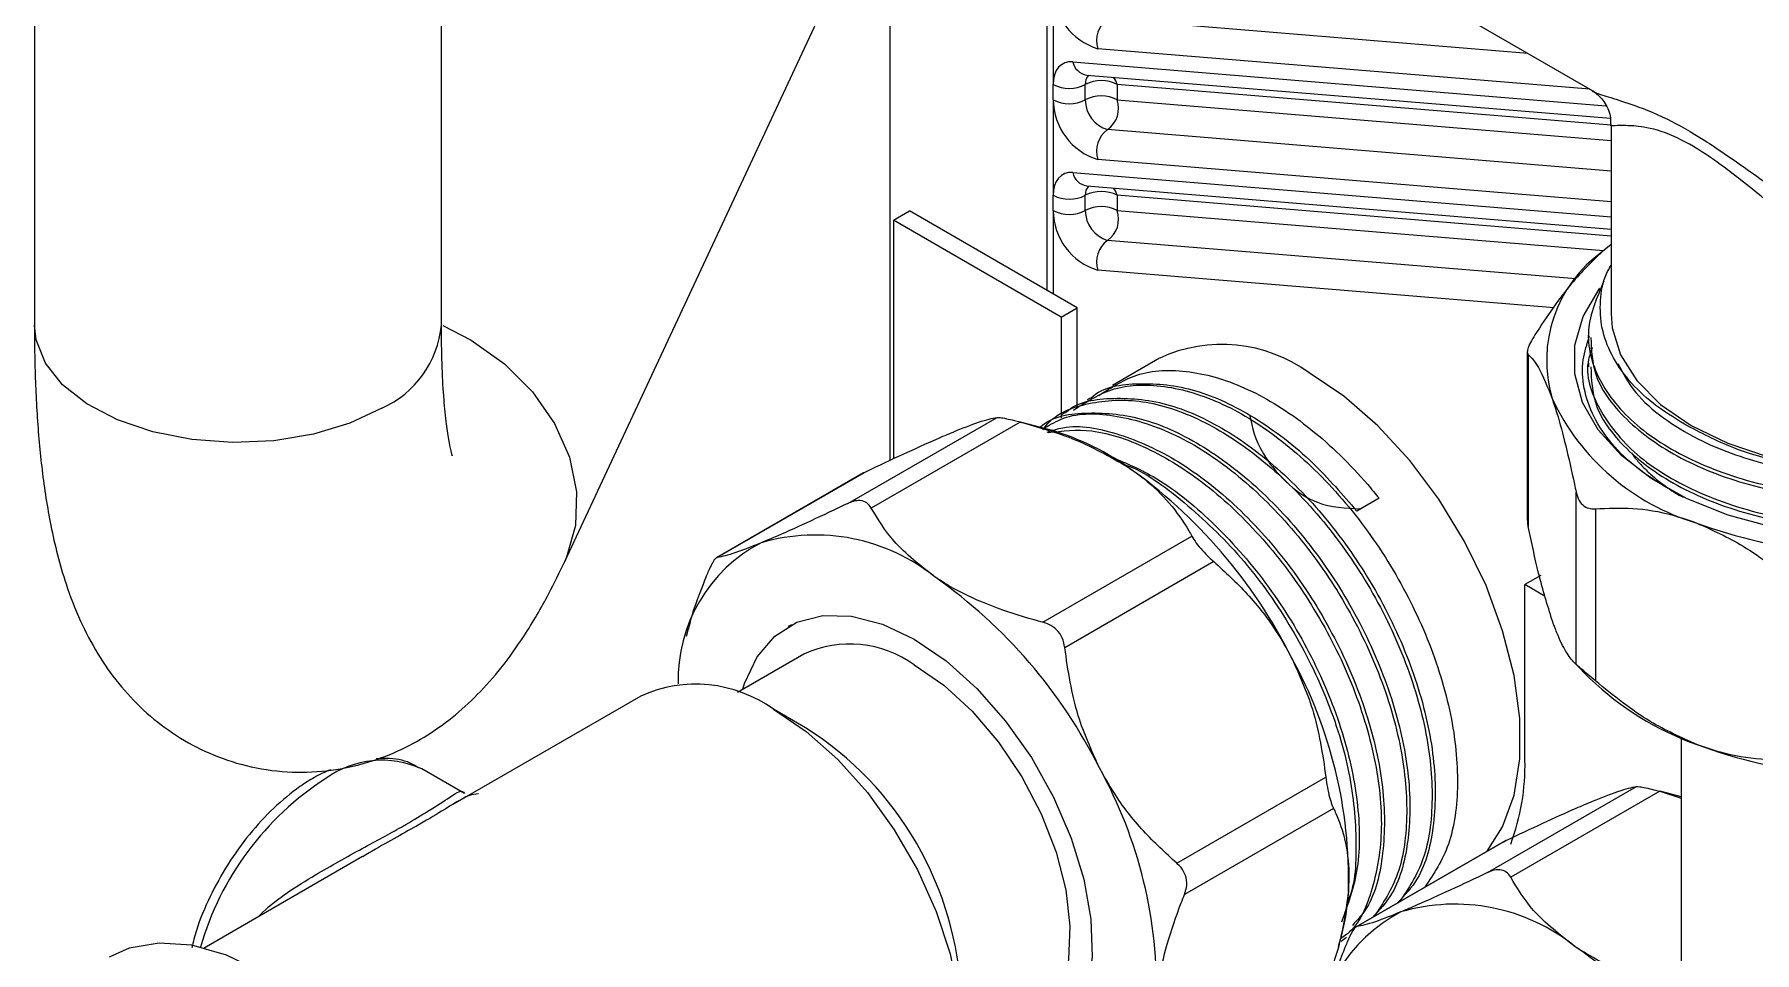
# Model space of a CAD drawing. Extents: x 75 to 2075, y 25 to 1460.
# Drawn here: x 1518.6 to 1645.4, y 765.5 to 833.2 of the extents above; entities that cross this region are included whole.
import ezdxf

# ---------------------------------------------------------------- set-up
doc = ezdxf.new("R2010")
doc.units = 0
doc.header["$LTSCALE"] = 5
doc.linetypes.add('SLD-KATı', pattern=[0])
doc.layers.get('0').update_dxf_attribs({"linetype": 'CONTINUOUS'})

msp = doc.modelspace()

# ---------------------------------------------------------------- linework, layer by layer
at = {"color": 7, "linetype": 'SLD-KATı'}
for p, q in [((1544.344, 880.523), (1633.453, 829.082)), ((1557.709, 794.371), (1586.555, 856.155)), ((1593.234, 852.3), (1593.234, 814.377)), ((1581.669, 845.689), (1581.669, 801.824)), ((1518.618, 839.714), (1518.618, 811.794)), ((1548.618, 811.794), (1548.618, 839.714)), ((1593.723, 836.573), (1593.723, 829.529)), ((1593.723, 828.407), (1593.723, 829.529)), ((1596.08, 828.407), (1596.08, 829.529)), ((1596.193, 830.225), (1634.795, 827.045)), ((1598.437, 829.529), (1598.437, 828.407)), ((1593.723, 828.407), (1593.723, 821.363)), ((1634.838, 826.553), (1634.838, 812.622)), ((1596.193, 822.06), (1634.838, 818.876)), ((1593.723, 820.242), (1593.723, 821.363)), ((1596.08, 820.242), (1596.08, 821.363)), ((1598.437, 821.363), (1598.437, 820.242)), ((1581.937, 819.538), (1583.116, 820.218)), ((1581.937, 819.538), (1581.937, 801.95)), ((1594.312, 812.394), (1581.937, 819.538)), ((1595.49, 813.075), (1583.116, 820.218)), ((1634.838, 817.749), (1634.197, 817.219)), ((1594.312, 812.394), (1595.49, 813.075)), ((1595.49, 805.677), (1595.49, 813.075)), ((1594.312, 812.394), (1594.312, 804.955)), ((1633.172, 811.144), (1633.172, 810.874)), ((1601.563, 809.363), (1598.086, 807.356)), ((1628.663, 809.838), (1628.663, 797.522)), ((1628.728, 809.64), (1628.728, 796.953)), ((1633.172, 808.984), (1633.172, 808.714)), ((1594.578, 805.331), (1594.345, 805.196)), ((1596.449, 806.411), (1596.216, 806.276)), ((1578.588, 798.653), (1589.574, 804.995)), ((1591.289, 804.654), (1580.302, 798.312)), ((1593.175, 804.162), (1591.316, 804.647)), ((1579.738, 800.905), (1568.887, 794.642)), ((1579.942, 801.012), (1568.956, 794.67)), ((1579.741, 800.899), (1579.942, 801.012)), ((1617.733, 799.03), (1616.096, 798.085)), ((1632.258, 786.793), (1632.258, 799.48)), ((1633.679, 798.257), (1633.679, 785.57)), ((1628.728, 796.953), (1628.669, 797.522)), ((1592.958, 789.889), (1603.944, 796.231)), ((1605.553, 794.361), (1594.567, 788.019)), ((1629.667, 793.345), (1628.489, 792.664)), ((1628.489, 779.736), (1628.489, 792.664)), ((1629.991, 791.797), (1628.489, 792.664)), ((1566.809, 789.407), (1566.657, 788.853)), ((1574.414, 789.707), (1574.179, 789.571)), ((1575.345, 787.55), (1570.439, 784.718)), ((1632.121, 786.922), (1633.281, 785.746)), ((1563.308, 784.45), (1549.457, 776.454)), ((1575.457, 782.118), (1573.101, 783.479)), ((1640.005, 781.343), (1640.005, 753.423)), ((1550.322, 777.267), (1547.183, 779.078)), ((1602.832, 772.124), (1613.818, 778.467)), ((1625.728, 771.439), (1636.715, 777.782)), ((1638.429, 777.44), (1627.443, 771.098)), ((1638.429, 777.44), (1640.005, 776.937)), ((1640.005, 777.029), (1638.456, 777.433)), ((1614.379, 776.163), (1603.393, 769.821)), ((1626.878, 773.692), (1616.028, 767.428)), ((1627.082, 773.798), (1616.096, 767.456)), ((1626.882, 773.686), (1627.082, 773.798)), ((1542.81, 772.617), (1531.135, 765.877)), ((1614.743, 765.982), (1614.896, 766.537)), ((1615.347, 766.642), (1614.942, 766.355))]:
    msp.add_line(p, q, dxfattribs=at)
at = {"color": 8, "linetype": 'SLD-KATı'}
for p, q in [((1628.709, 831.82), (1597.722, 834.373)), ((1633.272, 829.186), (1597.008, 832.174)), ((1595.151, 831.206), (1634.45, 827.968)), ((1634.838, 826.529), (1598.437, 829.529)), ((1598.437, 828.407), (1634.838, 825.408)), ((1634.838, 823.15), (1597.722, 826.208)), ((1595.151, 823.04), (1634.838, 819.77)), ((1634.838, 820.892), (1597.008, 824.009)), ((1634.838, 818.364), (1598.437, 821.363)), ((1593.723, 820.242), (1593.723, 814.095)), ((1598.437, 820.242), (1634.278, 817.289)), ((1632.251, 815.198), (1597.722, 818.043)), ((1630.644, 813.072), (1597.008, 815.843))]:
    msp.add_line(p, q, dxfattribs=at)
at = {"color": 7, "linetype": 'SLD-KATı', "flags": 128}
for points in [[(1595.151, 831.206), (1594.846, 831.199), (1594.568, 831.129), (1594.321, 830.995), (1594.112, 830.802), (1593.944, 830.553), (1593.822, 830.253), (1593.748, 829.909), (1593.723, 829.529)], [(1595.151, 823.04), (1594.846, 823.034), (1594.568, 822.963), (1594.321, 822.83), (1594.112, 822.637), (1593.944, 822.388), (1593.822, 822.088), (1593.748, 821.744), (1593.723, 821.363)], [(1674.764, 802.518), (1673.278, 801.236), (1670.823, 799.647), (1667.958, 798.306), (1664.757, 797.248), (1661.305, 796.5), (1657.689, 796.081), (1654.003, 796.003), (1650.343, 796.267), (1646.805, 796.866), (1643.478, 797.786), (1640.45, 799.001), (1637.799, 800.481), (1635.594, 802.188), (1633.891, 804.076), (1632.735, 806.098), (1632.156, 808.201), (1632.169, 810.33), (1632.773, 812.43), (1633.953, 814.447), (1634.01, 814.523)], [(1634.838, 812.622), (1634.915, 811.607), (1635.526, 809.609), (1636.728, 807.702), (1638.486, 805.944), (1640.745, 804.39), (1643.438, 803.085), (1646.482, 802.071), (1649.786, 801.377), (1653.247, 801.024), (1656.763, 801.024), (1660.225, 801.377), (1663.528, 802.071), (1666.572, 803.085), (1669.265, 804.39), (1670.349, 805.067)], [(1625.709, 773.017), (1626.846, 774.818), (1627.682, 777.146), (1628.105, 779.832), (1628.105, 782.803), (1627.682, 785.979), (1626.846, 789.272), (1625.622, 792.592), (1624.041, 795.849), (1622.148, 798.954), (1619.994, 801.823), (1617.637, 804.377), (1615.143, 806.547), (1612.579, 808.272)], [(1570.837, 784.948), (1570.972, 785.38), (1571.898, 787.347), (1573.196, 788.868), (1574.824, 789.895), (1576.73, 790.394), (1578.852, 790.349), (1581.123, 789.761), (1583.469, 788.651)], [(1583.469, 788.651), (1585.816, 787.052), (1588.087, 785.018), (1590.209, 782.612), (1592.115, 779.913), (1593.743, 777.007), (1595.041, 773.987), (1595.967, 770.951), (1596.491, 767.996), (1596.597, 765.218), (1596.28, 762.705), (1595.552, 760.538), (1594.436, 758.787), (1592.967, 757.508), (1591.193, 756.742), (1589.171, 756.514), (1587.086, 756.801)], [(1583.469, 786.746), (1585.644, 785.25), (1587.74, 783.33), (1589.682, 781.053), (1591.399, 778.502), (1592.829, 775.77), (1593.922, 772.955), (1594.636, 770.159), (1594.947, 767.482), (1594.843, 765.023), (1594.328, 762.868), (1593.421, 761.098), (1592.153, 759.774), (1591.594, 759.403)], [(1573.099, 783.48), (1575.503, 781.849), (1577.835, 779.782), (1580.022, 777.341), (1582, 774.601), (1583.706, 771.645), (1585.091, 768.562), (1586.111, 765.447), (1586.736, 762.394), (1586.946, 759.496), (1586.736, 756.84), (1586.111, 754.509), (1585.091, 752.571), (1584.219, 751.542)], [(1615.474, 770.046), (1615.257, 768.184), (1614.896, 766.537)], [(1547.227, 751.155), (1547.092, 751.405), (1545.158, 754.576), (1542.958, 757.505), (1540.552, 760.113), (1538.005, 762.329), (1535.386, 764.091), (1532.768, 765.352), (1530.22, 766.078), (1527.814, 766.248), (1525.614, 765.858), (1524.137, 765.205)]]:
    msp.add_lwpolyline(points, dxfattribs=at)
at = {"color": 8, "linetype": 'SLD-KATı', "flags": 128}
for points in [[(1544.225, 805.671), (1541.873, 804.564), (1539.183, 803.753), (1536.265, 803.271), (1533.238, 803.137), (1530.228, 803.359), (1527.356, 803.926), (1524.74, 804.814), (1522.488, 805.989), (1520.692, 807.401), (1519.425, 808.993), (1518.739, 810.7), (1518.618, 811.794)], [(1548.715, 811.759), (1550.815, 810.685), (1553.267, 808.945), (1555.345, 806.867), (1556.963, 804.538), (1558.055, 802.052), (1558.577, 799.511), (1558.507, 797.02), (1557.847, 794.68), (1557.709, 794.37)]]:
    msp.add_lwpolyline(points, dxfattribs=at)
at = {"color": 7, "linetype": 'SLD-KATı'}
for centre, radius, start, end in [((1598.326, 836.585), 4.604, 180.15436, 253.36321), ((1598.848, 832.792), 1.941, 125.4488, 198.56496), ((1594.901, 831.803), 2.562, 242.60967, 297.39033), ((1597.258, 827.254), 2.562, 62.60967, 117.39033), ((1598.326, 828.42), 4.604, 180.15436, 253.36321), ((1594.901, 830.682), 2.562, 242.60967, 297.39033), ((1597.258, 826.133), 2.562, 62.60967, 117.39033), ((1598.381, 828.413), 2.302, 180.15436, 253.36321), ((1596.597, 827.789), 1.941, 305.4488, 18.56496), ((1598.848, 824.627), 1.941, 125.4488, 198.56496), ((1597.258, 819.089), 2.562, 62.60967, 117.39033), ((1594.901, 823.638), 2.562, 242.60967, 297.39033), ((1597.258, 817.967), 2.562, 62.60967, 117.39033), ((1598.326, 820.254), 4.604, 180.15436, 253.36321), ((1594.901, 822.516), 2.562, 242.60967, 297.39033), ((1598.381, 820.248), 2.302, 180.15436, 253.36321), ((1596.597, 819.624), 1.941, 305.4488, 18.56496), ((1598.848, 816.461), 1.941, 125.4488, 198.56496), ((1639.984, 809.19), 9.897, 125.78329, 196.48206), ((1606.147, 799.488), 10.887, 53.78914, 114.9004), ((1646.014, 813.633), 17.131, 205.04103, 253.49912), ((1587.856, 784.907), 19.976, 55.41873, 74.55785), ((1577.253, 770.272), 38.046, 26.62996, 54.78171), ((1576.181, 782.212), 14.113, 51.05887, 106.41169), ((1654.988, 835.24), 40.473, 250.00459, 277.00074), ((1577.394, 785.695), 11.321, 117.34523, 181.77813), ((1563.111, 762.107), 38.046, 26.62996, 54.78171), ((1578.724, 780.243), 8.05, 53.87451, 114.81503), ((1581.674, 770.963), 33.812, 358.4467, 28.94153), ((1567.364, 775.487), 9.838, 54.34106, 114.34848), ((1648.676, 801.826), 22.261, 226.2461, 250.23587), ((1562.238, 761.22), 24.728, 2.31073, 57.68927), ((1654.988, 818.909), 40.473, 250.00459, 277.00074), ((1544.241, 772.674), 7.048, 65.32762, 125.98284), ((1567.532, 762.799), 33.812, 358.4467, 28.94153), ((1611.911, 779.35), 16.582, 339.51006, 1.33377), ((1624.535, 758.481), 11.321, 117.34523, 181.77813), ((1623.322, 754.999), 14.113, 51.05887, 106.41169), ((1612.66, 737.543), 34.496, 37.55953, 55.51139)]:
    msp.add_arc(centre, radius, start, end, dxfattribs=at)
at = {"color": 8, "linetype": 'SLD-KATı'}
for centre, radius, start, end in [((1596.387, 831.475), 1.265, 192.29364, 261.1595), ((1596.974, 829.599), 0.897, 136.71099, 184.51888), ((1596.879, 829.074), 1.622, 16.26016, 37.52389), ((1596.387, 823.31), 1.265, 192.29364, 261.1595), ((1596.974, 821.434), 0.897, 136.71099, 184.51888), ((1596.879, 820.909), 1.622, 16.26016, 37.52389), ((1541.149, 812.515), 7.504, 294.19711, 354.48275), ((1551.992, 759.89), 21.982, 122.7508, 164.01116)]:
    msp.add_arc(centre, radius, start, end, dxfattribs=at)
at = {"color": 7, "linetype": 'SLD-KATı'}
for points, knots in [([(1633.446, 829.071), (1633.546, 829.015), (1633.79, 828.879), (1634.423, 828.208), (1634.84, 827.271), (1634.797, 826.728), (1634.784, 826.561)], [0, 0, 0, 0, 0.21461062, 0.52217138, 0.85310193, 1, 1, 1, 1]), ([(1634.197, 817.219), (1633.428, 816.478), (1631.7, 814.812), (1630.107, 812.415), (1629.222, 811.085)], [0, 0, 0, 0, 0.44464421, 1, 1, 1, 1]), ([(1640.255, 804.485), (1639.454, 804.984), (1637.874, 805.969), (1636.082, 807.718), (1634.806, 809.585), (1634.082, 811.573), (1633.986, 813.579), (1634.245, 815.159), (1634.718, 816.008), (1634.838, 816.223)], [0, 0, 0, 0, 0.1597251, 0.3151204, 0.4750222, 0.6304178, 0.7902961, 0.9466912, 1, 1, 1, 1]), ([(1634.302, 815.029), (1633.789, 813.834), (1632.763, 811.445), (1633.715, 807.714), (1636.451, 804.341), (1640.906, 801.572), (1646.616, 799.704), (1653.083, 798.912), (1659.878, 799.252), (1666.207, 800.856), (1670.315, 802.683), (1671.783, 803.972), (1671.966, 804.133)], [0, 0, 0, 0, 0.10757, 0.2150312, 0.3243261, 0.4312138, 0.5399591, 0.6486286, 0.7555639, 0.8708417, 0.9838748, 1, 1, 1, 1]), ([(1518.618, 811.794), (1518.623, 811.037), (1518.636, 808.771), (1518.786, 805.158), (1519.155, 800.988), (1519.799, 796.842), (1520.715, 793.212), (1521.91, 790.088), (1523.194, 787.623), (1524.74, 785.398), (1526.589, 783.402), (1528.748, 781.683), (1531.185, 780.31), (1533.915, 779.319), (1536.829, 778.809), (1539.777, 778.826), (1542.55, 779.316), (1545.101, 780.199), (1547.411, 781.405), (1549.489, 782.877), (1551.373, 784.597), (1553.137, 786.61), (1554.88, 789.064), (1556.398, 791.658), (1557.324, 793.573), (1557.709, 794.371)], [0, 0, 0, 0, 0.0298985, 0.0895091, 0.1510211, 0.2165277, 0.2892091, 0.3364669, 0.3780387, 0.4163601, 0.4529385, 0.4886312, 0.523886, 0.5589508, 0.5969434, 0.6333748, 0.6685911, 0.703182, 0.7377865, 0.7732047, 0.8105959, 0.8517661, 0.8995791, 0.9581721, 1, 1, 1, 1]), ([(1549.416, 802.189), (1549.42, 802.177), (1549.437, 802.131), (1549.325, 802.509), (1549.158, 803.334), (1548.958, 804.693), (1548.779, 806.564), (1548.646, 808.925), (1548.628, 810.823), (1548.618, 811.794)], [0, 0, 0, 0, 0.0454739, 0.173452, 0.3138359, 0.4677783, 0.6348016, 0.8132588, 1, 1, 1, 1]), ([(1629.222, 811.085), (1629.103, 810.887), (1628.864, 810.491), (1628.674, 810.02), (1628.647, 809.747), (1628.705, 809.67), (1628.728, 809.64)], [0, 0, 0, 0, 0.2806938, 0.5628322, 0.8257499, 1, 1, 1, 1]), ([(1639.045, 799.746), (1638.285, 800.216), (1636.663, 801.22), (1634.831, 803.02), (1633.465, 805.033), (1632.77, 807.123), (1632.648, 809.138), (1633.062, 810.398), (1633.251, 810.974)], [0, 0, 0, 0, 0.1566737, 0.3347231, 0.5074699, 0.6853364, 0.8563112, 1, 1, 1, 1]), ([(1633.345, 810.882), (1633.386, 809.944), (1633.482, 807.757), (1635.935, 804.574), (1640.09, 801.689), (1645.648, 799.661), (1652.025, 798.693), (1658.708, 798.845), (1664.958, 800.18), (1669.67, 802.032), (1671.535, 803.629), (1672.147, 804.153)], [0, 0, 0, 0, 0.0919559, 0.2144384, 0.3345544, 0.4558881, 0.578019, 0.6976339, 0.8199469, 0.9408683, 1, 1, 1, 1]), ([(1628.728, 809.64), (1628.981, 809.379), (1629.542, 808.797), (1630.155, 807.24), (1630.493, 806.382)], [0, 0, 0, 0, 0.4489905, 1, 1, 1, 1]), ([(1633.45, 810.138), (1633.346, 809.846), (1632.81, 808.357), (1633.792, 805.55), (1636.431, 802.182), (1640.912, 799.411), (1646.614, 797.544), (1653.086, 796.75), (1659.868, 797.097), (1666.248, 798.677), (1670.926, 800.902), (1672.823, 802.655), (1673.478, 803.261)], [0, 0, 0, 0, 0.0271504, 0.1388553, 0.2524663, 0.363575, 0.4766148, 0.5895757, 0.7007339, 0.8205641, 0.938061, 1, 1, 1, 1]), ([(1597.083, 806.614), (1598.037, 807.228), (1600.023, 808.506), (1603.979, 808.555), (1608.339, 807.157), (1612.784, 804.285), (1615.899, 801.276), (1617.456, 799.369), (1617.733, 799.03)], [0, 0, 0, 0, 0.18086234, 0.37630289, 0.57031516, 0.76181699, 0.95756079, 1, 1, 1, 1]), ([(1633.345, 808.722), (1633.386, 807.784), (1633.482, 805.596), (1635.935, 802.414), (1640.09, 799.528), (1645.647, 797.501), (1652.027, 796.531), (1658.701, 796.688), (1664.984, 798.006), (1670.326, 800.213), (1672.634, 802.263), (1673.719, 803.225)], [0, 0, 0, 0, 0.0877495, 0.2046292, 0.3192506, 0.4350341, 0.5515782, 0.6657215, 0.7824394, 0.8978294, 1, 1, 1, 1]), ([(1635.334, 808.968), (1635.717, 808.237), (1636.467, 806.805), (1638.598, 804.937), (1641.705, 803.024), (1646.26, 801.368), (1652.228, 800.466), (1658.437, 800.633), (1664.362, 801.806), (1667.54, 803.35), (1669.099, 804.107)], [0, 0, 0, 0, 0.0960526, 0.1883663, 0.2787109, 0.4237804, 0.5698031, 0.7128173, 0.8590578, 1, 1, 1, 1]), ([(1595.212, 805.533), (1596.167, 806.148), (1598.152, 807.426), (1602.108, 807.475), (1606.467, 806.076), (1610.917, 803.207), (1615.104, 799.135), (1618.713, 794.147), (1621.476, 788.65), (1623.192, 783.067), (1623.698, 777.849), (1623.098, 773.362), (1621.768, 771.349), (1621.12, 770.368)], [0, 0, 0, 0, 0.0857955, 0.1785064, 0.2705399, 0.3613824, 0.4542372, 0.5457797, 0.6370417, 0.7299258, 0.8209565, 0.9127536, 1, 1, 1, 1]), ([(1596.459, 806.397), (1596.477, 806.414), (1597.391, 807.264), (1600.033, 807.632), (1604.126, 807.247), (1608.583, 805.149), (1612.691, 802.022), (1615.047, 799.298), (1616.096, 798.085)], [0, 0, 0, 0, 0.0041689, 0.2106553, 0.4202974, 0.6254747, 0.8331019, 1, 1, 1, 1]), ([(1592.717, 804.237), (1592.735, 804.254), (1593.649, 805.104), (1596.292, 805.473), (1600.382, 805.085), (1604.849, 802.997), (1609.223, 799.602), (1613.206, 795.097), (1616.485, 789.843), (1618.828, 784.26), (1620.057, 778.761), (1620.038, 773.83), (1619.103, 770.099), (1617.75, 768.669), (1617.218, 768.107)], [0, 0, 0, 0, 0.0018831, 0.0951551, 0.1898526, 0.2825333, 0.3763206, 0.4708873, 0.5633188, 0.6575112, 0.751831, 0.8442218, 0.9387058, 1, 1, 1, 1]), ([(1592.962, 804.085), (1593.031, 804.18), (1593.841, 805.301), (1596.324, 806.182), (1600.207, 806.439), (1604.605, 804.985), (1609.044, 802.13), (1613.234, 798.054), (1616.842, 793.068), (1619.605, 787.57), (1621.321, 781.987), (1621.827, 776.769), (1621.227, 772.282), (1619.897, 770.269), (1619.249, 769.288)], [0, 0, 0, 0, 0.00830675, 0.09774787, 0.1892467, 0.28007686, 0.36973173, 0.46137253, 0.55171825, 0.64178708, 0.73345674, 0.82329735, 0.91389424, 1, 1, 1, 1]), ([(1593.092, 804.212), (1593.54, 804.479), (1595.038, 805.372), (1598.384, 805.281), (1602.721, 803.925), (1607.176, 801.044), (1611.362, 796.975), (1614.972, 791.987), (1617.734, 786.49), (1619.45, 780.907), (1619.956, 775.689), (1619.356, 771.202), (1618.026, 769.189), (1617.378, 768.208)], [0, 0, 0, 0, 0.0414425, 0.1386514, 0.2351498, 0.3303996, 0.4277593, 0.5237431, 0.6194327, 0.716823, 0.8122702, 0.9085208, 1, 1, 1, 1]), ([(1594.588, 805.317), (1594.606, 805.334), (1595.52, 806.184), (1598.163, 806.553), (1602.253, 806.165), (1606.719, 804.077), (1611.094, 800.682), (1615.076, 796.177), (1618.356, 790.923), (1620.698, 785.34), (1621.927, 779.841), (1621.908, 774.91), (1620.977, 771.186), (1619.629, 769.761), (1619.102, 769.203)], [0, 0, 0, 0, 0.0018842, 0.0952067, 0.1899555, 0.2826864, 0.3765246, 0.4711425, 0.5636242, 0.6578675, 0.7522385, 0.8446794, 0.9392146, 1, 1, 1, 1]), ([(1630.493, 806.382), (1630.61, 806.031), (1630.948, 805.014), (1631.507, 802.926), (1631.971, 800.87), (1632.217, 799.676), (1632.258, 799.48)], [0, 0, 0, 0, 0.1911271, 0.5537053, 0.9267357, 1, 1, 1, 1]), ([(1579.942, 801.012), (1580.864, 801.448), (1582.731, 802.332), (1584.862, 803.294), (1585.942, 803.749), (1586.336, 803.915)], [0, 0, 0, 0, 0.3824108, 0.7746528, 1, 1, 1, 1]), ([(1586.336, 803.915), (1587.015, 804.185), (1588.543, 804.793), (1589.206, 804.923), (1589.574, 804.995)], [0, 0, 0, 0, 0.4446442, 1, 1, 1, 1]), ([(1589.574, 804.995), (1589.638, 804.996), (1589.766, 804.996), (1590.232, 804.911), (1590.774, 804.786), (1591.142, 804.691), (1591.289, 804.654)], [0, 0, 0, 0, 0.2806938, 0.5628322, 0.8257499, 1, 1, 1, 1]), ([(1591.289, 804.654), (1592.595, 804.285), (1595.504, 803.462), (1597.883, 802.103), (1599.194, 801.354)], [0, 0, 0, 0, 0.4489905, 1, 1, 1, 1]), ([(1593.261, 803.895), (1593.643, 804.027), (1595.197, 804.564), (1598.56, 803.91), (1602.965, 801.942), (1607.355, 798.515), (1611.334, 794.019), (1614.614, 788.762), (1616.956, 783.181), (1618.188, 777.677), (1618.156, 772.762), (1617.327, 769.244), (1616.142, 767.954), (1615.766, 767.545)], [0, 0, 0, 0, 0.033674, 0.1367844, 0.2376987, 0.339818, 0.4427858, 0.5434289, 0.6459892, 0.7486882, 0.8492869, 0.9521648, 1, 1, 1, 1]), ([(1593.333, 803.874), (1594.384, 803.996), (1596.714, 804.265), (1600.869, 802.803), (1605.3, 799.976), (1609.493, 795.892), (1613.1, 790.909), (1615.865, 785.407), (1617.571, 779.838), (1618.113, 774.57), (1617.368, 770.178), (1616.203, 767.433), (1615.06, 766.678), (1614.886, 766.562)], [0, 0, 0, 0, 0.0823166, 0.1824104, 0.2812089, 0.382196, 0.4817559, 0.5810106, 0.6820295, 0.7810327, 0.8808694, 0.9817951, 1, 1, 1, 1]), ([(1608.215, 805.109), (1608.389, 804.248), (1608.775, 802.337), (1612.356, 798.429), (1615.293, 798.299), (1616.383, 798.25)], [0, 0, 0, 0, 0.3401429, 0.7549162, 1, 1, 1, 1]), ([(1669.099, 804.107), (1668.774, 803.935), (1667.138, 803.068), (1664.244, 802.019), (1660.408, 801.209), (1657.011, 800.844), (1653.559, 800.821), (1650.144, 801.124), (1646.879, 801.765), (1643.427, 802.804), (1641.417, 803.869), (1640.255, 804.485)], [0, 0, 0, 0, 0.0413699, 0.2081961, 0.3156244, 0.4230526, 0.5304809, 0.6379091, 0.7453374, 0.8527656, 1, 1, 1, 1]), ([(1597.808, 802.137), (1598.897, 801.697), (1601.449, 800.667), (1605.485, 797.409), (1609.463, 792.945), (1612.742, 787.682), (1615.091, 782.094), (1616.295, 776.624), (1616.369, 771.582), (1615.43, 769.054), (1614.954, 767.776)], [0, 0, 0, 0, 0.0960443, 0.2252493, 0.355528, 0.4828653, 0.6126283, 0.7425669, 0.8698481, 1, 1, 1, 1]), ([(1598.85, 801.558), (1598.906, 801.54), (1600.385, 801.067), (1603.446, 798.779), (1607.617, 794.844), (1611.232, 789.818), (1613.987, 784.337), (1615.727, 778.727), (1616.144, 773.602), (1615.963, 770.328), (1615.357, 769.214), (1615.355, 769.211)], [0, 0, 0, 0, 0.005506, 0.1461335, 0.2898761, 0.4315873, 0.5728642, 0.716652, 0.8575709, 0.9996761, 1, 1, 1, 1]), ([(1636.334, 802.401), (1636.427, 802.266), (1636.673, 801.91), (1637.174, 801.35), (1637.82, 800.723), (1638.62, 800.074), (1639.387, 799.529), (1639.956, 799.209), (1640.141, 799.106)], [0, 0, 0, 0, 0.1105247, 0.2917502, 0.475474, 0.6600086, 0.8899506, 1, 1, 1, 1]), ([(1599.194, 801.354), (1599.6, 801.067), (1600.776, 800.238), (1602.361, 798.666), (1603.404, 797.198), (1603.868, 796.368), (1603.944, 796.231)], [0, 0, 0, 0, 0.1911271, 0.5537053, 0.9267357, 1, 1, 1, 1]), ([(1580.302, 798.312), (1580.205, 798.451), (1580.008, 798.732), (1579.523, 798.894), (1579.025, 798.84), (1578.713, 798.706), (1578.588, 798.653)], [0, 0, 0, 0, 0.2806938, 0.5628322, 0.8257499, 1, 1, 1, 1]), ([(1632.258, 799.48), (1632.318, 799.268), (1632.437, 798.844), (1632.827, 798.421), (1633.267, 798.246), (1633.561, 798.254), (1633.679, 798.257)], [0, 0, 0, 0, 0.2806938, 0.5628322, 0.8257499, 1, 1, 1, 1]), ([(1578.588, 798.653), (1577.666, 798.217), (1575.799, 797.333), (1573.668, 796.371), (1572.588, 795.916), (1572.194, 795.751)], [0, 0, 0, 0, 0.3824108, 0.7746528, 1, 1, 1, 1]), ([(1585.052, 793.189), (1583.94, 794.053), (1581.921, 795.621), (1580.804, 797.478), (1580.302, 798.312)], [0, 0, 0, 0, 0.5510095, 1, 1, 1, 1]), ([(1633.679, 798.257), (1634.585, 798.297), (1636.422, 798.38), (1638.969, 797.966), (1640.566, 797.41), (1641.148, 797.207)], [0, 0, 0, 0, 0.3824108, 0.7746528, 1, 1, 1, 1]), ([(1630.493, 790.051), (1630.155, 791.139), (1629.542, 793.112), (1628.981, 795.763), (1628.728, 796.953)], [0, 0, 0, 0, 0.55100952, 1, 1, 1, 1]), ([(1641.148, 797.207), (1642.302, 796.689), (1644.898, 795.523), (1647.29, 793.588), (1648.618, 792.513)], [0, 0, 0, 0, 0.4446442, 1, 1, 1, 1]), ([(1572.194, 795.751), (1571.515, 795.48), (1569.987, 794.872), (1569.324, 794.742), (1568.956, 794.67)], [0, 0, 0, 0, 0.4446442, 1, 1, 1, 1]), ([(1603.944, 796.231), (1604.04, 796.07), (1604.234, 795.747), (1604.692, 795.189), (1605.153, 794.714), (1605.439, 794.462), (1605.553, 794.361)], [0, 0, 0, 0, 0.2806938, 0.5628322, 0.8257499, 1, 1, 1, 1]), ([(1568.956, 794.67), (1568.904, 794.645), (1568.802, 794.596), (1568.568, 794.234), (1568.338, 793.761), (1568.197, 793.419), (1568.14, 793.282)], [0, 0, 0, 0, 0.2806938, 0.5628322, 0.8257499, 1, 1, 1, 1]), ([(1605.553, 794.361), (1606.392, 793.591), (1608.091, 792.031), (1609.989, 789.604), (1610.923, 787.934), (1611.263, 787.325)], [0, 0, 0, 0, 0.38241077, 0.77465283, 1, 1, 1, 1]), ([(1568.14, 793.282), (1568.061, 793.082), (1567.588, 791.886), (1567.077, 790.557), (1566.845, 789.493), (1566.822, 789.383)], [0, 0, 0, 0, 0.1531681, 0.91264, 1, 1, 1, 1]), ([(1592.958, 789.889), (1592.744, 789.946), (1591.469, 790.284), (1589.18, 791.03), (1586.756, 792.119), (1585.484, 792.918), (1585.052, 793.189)], [0, 0, 0, 0, 0.073265, 0.4365434, 0.8088712, 1, 1, 1, 1]), ([(1632.258, 786.793), (1632.217, 786.83), (1631.976, 787.05), (1631.512, 787.664), (1630.954, 788.783), (1630.61, 789.73), (1630.493, 790.051)], [0, 0, 0, 0, 0.073265, 0.4365434, 0.8088712, 1, 1, 1, 1]), ([(1594.567, 788.019), (1594.52, 788.264), (1594.426, 788.757), (1593.996, 789.362), (1593.471, 789.728), (1593.104, 789.843), (1592.958, 789.889)], [0, 0, 0, 0, 0.28069379, 0.56283221, 0.82574987, 1, 1, 1, 1]), ([(1597.121, 779.161), (1596.548, 780.426), (1595.257, 783.271), (1594.813, 786.323), (1594.567, 788.019)], [0, 0, 0, 0, 0.44464421, 1, 1, 1, 1]), ([(1611.263, 787.325), (1611.837, 786.06), (1613.127, 783.215), (1613.571, 780.162), (1613.818, 778.467)], [0, 0, 0, 0, 0.44464421, 1, 1, 1, 1]), ([(1633.679, 785.57), (1633.49, 785.732), (1633.111, 786.056), (1632.651, 786.452), (1632.376, 786.69), (1632.291, 786.764), (1632.258, 786.793)], [0, 0, 0, 0, 0.2806938, 0.5628322, 0.8257499, 1, 1, 1, 1]), ([(1641.148, 780.876), (1639.994, 781.395), (1637.399, 782.56), (1635.007, 784.495), (1633.679, 785.57)], [0, 0, 0, 0, 0.4446442, 1, 1, 1, 1]), ([(1546.937, 779.151), (1546.797, 779.241), (1546.169, 779.649), (1545.086, 779.892), (1544.148, 779.844), (1543.819, 779.827)], [0, 0, 0, 0, 0.1558237, 0.7028992, 1, 1, 1, 1]), ([(1648.618, 779.827), (1647.712, 779.786), (1645.875, 779.704), (1643.328, 780.118), (1641.731, 780.674), (1641.148, 780.876)], [0, 0, 0, 0, 0.3824108, 0.7746528, 1, 1, 1, 1]), ([(1540.454, 779.024), (1540.057, 778.85), (1539.295, 778.516), (1537.881, 777.587), (1536.238, 776.248), (1534.442, 774.302), (1532.847, 772.089), (1531.533, 769.687), (1530.633, 767.588), (1530.325, 766.33), (1530.221, 765.904)], [0, 0, 0, 0, 0.0880544, 0.1689914, 0.3204129, 0.4714382, 0.6220369, 0.7724787, 0.9231446, 1, 1, 1, 1]), ([(1602.832, 772.124), (1601.993, 772.894), (1600.294, 774.454), (1598.396, 776.882), (1597.462, 778.551), (1597.121, 779.161)], [0, 0, 0, 0, 0.3824108, 0.7746528, 1, 1, 1, 1]), ([(1613.818, 778.467), (1613.85, 778.215), (1613.915, 777.71), (1614.074, 776.993), (1614.236, 776.477), (1614.338, 776.253), (1614.379, 776.163)], [0, 0, 0, 0, 0.2806938, 0.5628322, 0.8257499, 1, 1, 1, 1]), ([(1633.477, 776.701), (1634.156, 776.971), (1635.684, 777.579), (1636.347, 777.709), (1636.715, 777.782)], [0, 0, 0, 0, 0.4446442, 1, 1, 1, 1]), ([(1636.715, 777.782), (1636.779, 777.782), (1636.906, 777.783), (1637.373, 777.698), (1637.914, 777.572), (1638.282, 777.478), (1638.429, 777.44)], [0, 0, 0, 0, 0.2806938, 0.5628322, 0.8257499, 1, 1, 1, 1]), ([(1551.355, 777.246), (1551.134, 777.228), (1550.553, 777.18), (1549, 776.169), (1546.531, 774.711), (1544.383, 773.554), (1542.973, 772.701), (1542.816, 772.607)], [0, 0, 0, 0, 0.1787693, 0.4705419, 0.6668297, 0.9629397, 1, 1, 1, 1]), ([(1614.379, 776.163), (1614.437, 776.042), (1614.781, 775.319), (1615.28, 773.832), (1615.549, 771.853), (1615.493, 770.504), (1615.474, 770.046)], [0, 0, 0, 0, 0.073265, 0.4365434, 0.8088712, 1, 1, 1, 1]), ([(1627.082, 773.798), (1628.004, 774.235), (1629.871, 775.119), (1632.003, 776.08), (1633.083, 776.535), (1633.477, 776.701)], [0, 0, 0, 0, 0.3824108, 0.7746528, 1, 1, 1, 1]), ([(1603.393, 769.821), (1603.465, 770.052), (1603.61, 770.514), (1603.508, 771.22), (1603.212, 771.763), (1602.94, 772.021), (1602.832, 772.124)], [0, 0, 0, 0, 0.2806938, 0.5628322, 0.8257499, 1, 1, 1, 1]), ([(1625.728, 771.439), (1624.807, 771.003), (1622.94, 770.119), (1620.808, 769.158), (1619.728, 768.703), (1619.334, 768.537)], [0, 0, 0, 0, 0.3824108, 0.7746528, 1, 1, 1, 1]), ([(1627.443, 771.098), (1627.345, 771.238), (1627.149, 771.518), (1626.663, 771.681), (1626.166, 771.626), (1625.853, 771.493), (1625.728, 771.439)], [0, 0, 0, 0, 0.2806938, 0.5628322, 0.8257499, 1, 1, 1, 1]), ([(1632.193, 765.976), (1631.08, 766.84), (1629.061, 768.407), (1627.944, 770.264), (1627.443, 771.098)], [0, 0, 0, 0, 0.5510095, 1, 1, 1, 1]), ([(1601.331, 761.882), (1601.376, 762.355), (1601.506, 763.724), (1602.076, 766.187), (1602.826, 768.396), (1603.313, 769.62), (1603.393, 769.821)], [0, 0, 0, 0, 0.1911271, 0.5537053, 0.9267357, 1, 1, 1, 1]), ([(1615.474, 770.046), (1615.282, 768.643), (1614.933, 766.096), (1613.884, 763.343), (1613.412, 762.107)], [0, 0, 0, 0, 0.5510095, 1, 1, 1, 1]), ([(1619.334, 768.537), (1618.655, 768.267), (1617.127, 767.659), (1616.464, 767.529), (1616.096, 767.456)], [0, 0, 0, 0, 0.4446442, 1, 1, 1, 1]), ([(1616.096, 767.456), (1616.045, 767.432), (1615.942, 767.382), (1615.709, 767.02), (1615.478, 766.547), (1615.337, 766.205), (1615.281, 766.069)], [0, 0, 0, 0, 0.2806938, 0.5628322, 0.8257499, 1, 1, 1, 1]), ([(1615.281, 766.069), (1615.201, 765.868), (1614.729, 764.673), (1614.217, 763.343), (1613.986, 762.279), (1613.962, 762.169)], [0, 0, 0, 0, 0.1531681, 0.91264, 1, 1, 1, 1]), ([(1640.098, 762.676), (1639.884, 762.732), (1638.61, 763.071), (1636.32, 763.817), (1633.897, 764.905), (1632.624, 765.705), (1632.193, 765.976)], [0, 0, 0, 0, 0.073265, 0.4365434, 0.8088712, 1, 1, 1, 1])]:
    msp.add_open_spline(points, degree=3, knots=knots, dxfattribs=at)
at = {"color": 8, "linetype": 'SLD-KATı'}
for points, knots in [([(1633.465, 829.104), (1633.49, 829.08), (1633.682, 828.899), (1634.591, 828.637), (1636.27, 828.117), (1638.683, 827.212), (1641.656, 825.523), (1644.865, 823.286), (1648.434, 820.735), (1651.179, 818.806), (1652.718, 817.98), (1652.863, 817.902)], [0, 0, 0, 0, 0.01947459, 0.14995659, 0.28305381, 0.4372982, 0.56288076, 0.68225178, 0.83057782, 0.98403561, 1, 1, 1, 1]), ([(1658.876, 813.245), (1658.763, 813.269), (1657.418, 813.546), (1654.868, 814.96), (1651.314, 817.084), (1647.83, 819.723), (1644.687, 822.288), (1641.795, 824.487), (1639.165, 825.965), (1637.191, 826.454), (1635.828, 826.512), (1635.078, 826.498), (1634.733, 826.463), (1634.841, 826.554), (1634.842, 826.555)], [0, 0, 0, 0, 0.0096153, 0.1142223, 0.2216767, 0.3282016, 0.4379016, 0.5185379, 0.6015203, 0.7067417, 0.8006506, 0.8968697, 0.9989587, 1, 1, 1, 1]), ([(1535.109, 768.171), (1535.225, 768.288), (1536.404, 769.472), (1539.07, 771.152), (1542.68, 773.173), (1544.931, 774.371), (1546.516, 775.28), (1547.987, 776.188), (1549.487, 777.142), (1550.151, 777.633), (1550.328, 777.262), (1550.328, 777.261)], [0, 0, 0, 0, 0.020981, 0.2123964, 0.3702041, 0.510809, 0.5280271, 0.6320975, 0.7901492, 0.9996384, 1, 1, 1, 1])]:
    msp.add_open_spline(points, degree=3, knots=knots, dxfattribs=at)

doc.saveas('drawing.dxf')
